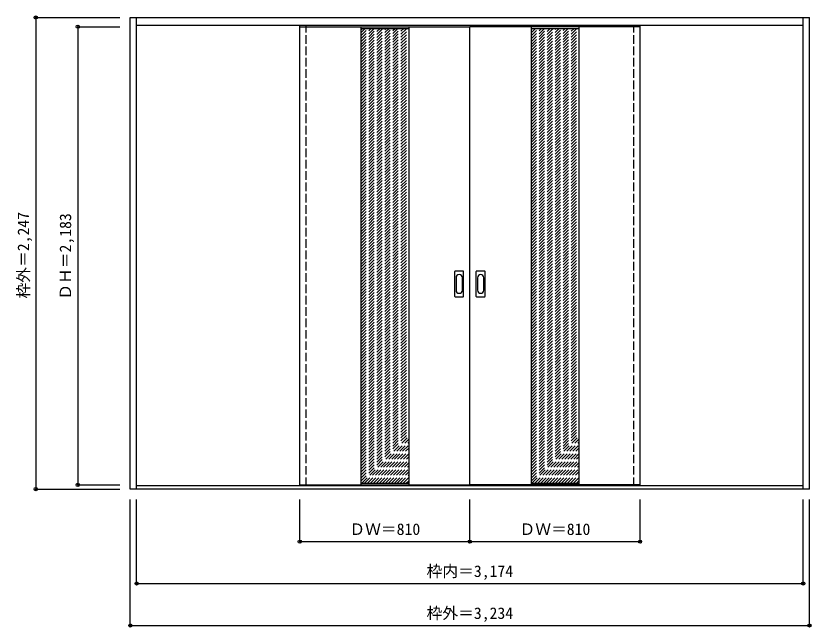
# Model space of a CAD drawing. Units: millimetres, scale not verified. Extents: x -2107 to 1679, y -1691 to 1221.
import ezdxf
from ezdxf.enums import TextEntityAlignment as Align

# ---------------------------------------------------------------- set-up
doc = ezdxf.new("R2010")
doc.units = ezdxf.units.MM
doc.header["$LTSCALE"] = 30
doc.header["$PDMODE"] = 32
doc.header["$PDSIZE"] = 15
doc.linetypes.add('DASHED1', pattern=[1.8, 1.2, -0.6])
doc.layers.add('0-0', color=4, linetype='DASHED1')
doc.layers.add('0-1_寸法', color=7, linetype='Continuous')
doc.styles.add('ＭＳ ゴシック', font='')
doc.styles.get('ＭＳ ゴシック').set_extended_font_data('MS Gothic')

msp = doc.modelspace()

# ---------------------------------------------------------------- linework, layer by layer
at = {"layer": '0-0', "color": 3, "linetype": 'Continuous'}
for p, q in [((-1562.48, 1213.59), (1671.52, 1213.59)), ((-1562.48, -1033.41), (-1562.48, 1213.59)), ((-1532.48, -1033.41), (-1532.48, 1213.59)), ((1641.52, -1033.41), (1641.52, 1213.59)), ((1671.52, -1033.41), (1671.52, 1213.59)), ((-1532.48, 1177.59), (1641.52, 1177.59)), ((-755.48, -1013.41), (-755.48, 1169.59)), ((-755.48, 1169.59), (54.52, 1169.59)), ((-464.48, 1169.59), (-464.48, -1013.41)), ((-236.48, 1169.59), (-236.48, -1013.41)), ((54.52, -1013.41), (54.52, 1169.59)), ((864.52, 1169.59), (54.52, 1169.59)), ((345.52, 1169.59), (345.52, -1013.41)), ((573.52, 1169.59), (573.52, -1013.41)), ((864.52, -1013.41), (864.52, 1169.59)), ((-17.48, -115.41), (-17.48, 3.59)), ((23.02, 5.09), (-15.98, 5.09)), ((24.52, -115.41), (24.52, 3.59)), ((84.52, -115.41), (84.52, 3.59)), ((125.02, 5.09), (86.02, 5.09)), ((126.52, -115.41), (126.52, 3.59)), ((-15.98, -116.91), (23.02, -116.91)), ((86.02, -116.91), (125.02, -116.91)), ((1641.52, -1018.41), (-1532.48, -1018.41)), ((-755.48, -1013.41), (54.52, -1013.41)), ((864.52, -1013.41), (54.52, -1013.41)), ((1671.52, -1033.41), (-1562.48, -1033.41))]:
    msp.add_line(p, q, dxfattribs=at)
at = {"layer": '0-0'}
for p, q in [((-755.48, -1018.41), (-755.48, 1177.59)), ((-725.48, -1018.41), (-725.48, 1177.59)), ((834.52, -1018.41), (834.52, 1177.59)), ((864.52, -1018.41), (864.52, 1177.59)), ((-725.48, -1013.41), (-725.48, 1169.59)), ((-464.48, 1154.63), (-457.52, 1161.59)), ((-464.48, 1140.49), (-443.38, 1161.59)), ((-464.48, 1126.35), (-429.24, 1161.59)), ((-464.48, 1112.21), (-415.09, 1161.59)), ((-464.48, 1098.06), (-400.95, 1161.59)), ((-464.48, 1083.92), (-386.81, 1161.59)), ((-464.48, 1069.78), (-372.67, 1161.59)), ((-464.48, 1055.64), (-358.53, 1161.59)), ((-464.48, 1041.5), (-344.38, 1161.59)), ((-464.48, 1027.35), (-330.24, 1161.59)), ((-464.48, 1013.21), (-316.1, 1161.59)), ((-464.48, 999.07), (-301.96, 1161.59)), ((-464.48, 984.93), (-287.82, 1161.59)), ((-464.48, 970.78), (-273.67, 1161.59)), ((-464.48, 956.64), (-259.53, 1161.59)), ((-464.48, 942.5), (-245.39, 1161.59)), ((-464.48, 928.36), (-236.48, 1156.36)), ((-464.48, 914.22), (-236.48, 1142.22)), ((345.52, 1154.63), (352.48, 1161.59)), ((345.52, 1140.49), (366.62, 1161.59)), ((345.52, 1126.35), (380.76, 1161.59)), ((345.52, 1112.21), (394.91, 1161.59)), ((345.52, 1098.06), (409.05, 1161.59)), ((345.52, 1083.92), (423.19, 1161.59)), ((345.52, 1069.78), (437.33, 1161.59)), ((345.52, 1055.64), (451.47, 1161.59)), ((345.52, 1041.5), (465.62, 1161.59)), ((345.52, 1027.35), (479.76, 1161.59)), ((345.52, 1013.21), (493.9, 1161.59)), ((345.52, 999.07), (508.04, 1161.59)), ((345.52, 984.93), (522.18, 1161.59)), ((345.52, 970.78), (536.33, 1161.59)), ((345.52, 956.64), (550.47, 1161.59)), ((345.52, 942.5), (564.61, 1161.59)), ((345.52, 928.36), (573.52, 1156.36)), ((345.52, 914.22), (573.52, 1142.22)), ((834.52, -1013.41), (834.52, 1169.59)), ((-464.48, 900.07), (-236.48, 1128.07)), ((-464.48, 885.93), (-236.48, 1113.93)), ((-464.48, 871.79), (-236.48, 1099.79)), ((345.52, 900.07), (573.52, 1128.07)), ((345.52, 885.93), (573.52, 1113.93)), ((345.52, 871.79), (573.52, 1099.79)), ((-464.48, 857.65), (-236.48, 1085.65)), ((-464.48, 843.51), (-236.48, 1071.51)), ((345.52, 857.65), (573.52, 1085.65)), ((345.52, 843.51), (573.52, 1071.51)), ((-464.48, 829.36), (-236.48, 1057.36)), ((-464.48, 815.22), (-236.48, 1043.22)), ((-464.48, 801.08), (-236.48, 1029.08)), ((345.52, 829.36), (573.52, 1057.36)), ((345.52, 815.22), (573.52, 1043.22)), ((345.52, 801.08), (573.52, 1029.08)), ((-464.48, 786.94), (-236.48, 1014.94)), ((-464.48, 772.79), (-236.48, 1000.79)), ((-464.48, 758.65), (-236.48, 986.65)), ((345.52, 786.94), (573.52, 1014.94)), ((345.52, 772.79), (573.52, 1000.79)), ((345.52, 758.65), (573.52, 986.65)), ((-464.48, 744.51), (-236.48, 972.51)), ((-464.48, 730.37), (-236.48, 958.37)), ((345.52, 744.51), (573.52, 972.51)), ((345.52, 730.37), (573.52, 958.37)), ((-464.48, 716.23), (-236.48, 944.23)), ((-464.48, 702.08), (-236.48, 930.08)), ((-464.48, 687.94), (-236.48, 915.94)), ((345.52, 716.23), (573.52, 944.23)), ((345.52, 702.08), (573.52, 930.08)), ((345.52, 687.94), (573.52, 915.94)), ((-464.48, 673.8), (-236.48, 901.8)), ((-464.48, 659.66), (-236.48, 887.66)), ((-464.48, 645.52), (-236.48, 873.52)), ((345.52, 673.8), (573.52, 901.8)), ((345.52, 659.66), (573.52, 887.66)), ((345.52, 645.52), (573.52, 873.52)), ((-464.48, 631.37), (-236.48, 859.37)), ((-464.48, 617.23), (-236.48, 845.23)), ((345.52, 631.37), (573.52, 859.37)), ((345.52, 617.23), (573.52, 845.23)), ((-464.48, 603.09), (-236.48, 831.09)), ((-464.48, 588.95), (-236.48, 816.95)), ((-464.48, 574.8), (-236.48, 802.8)), ((345.52, 603.09), (573.52, 831.09)), ((345.52, 588.95), (573.52, 816.95)), ((345.52, 574.8), (573.52, 802.8)), ((-464.48, 560.66), (-236.48, 788.66)), ((-464.48, 546.52), (-236.48, 774.52)), ((-464.48, 532.38), (-236.48, 760.38)), ((345.52, 560.66), (573.52, 788.66)), ((345.52, 546.52), (573.52, 774.52)), ((345.52, 532.38), (573.52, 760.38)), ((-464.48, 518.24), (-236.48, 746.24)), ((-464.48, 504.09), (-236.48, 732.09)), ((345.52, 518.24), (573.52, 746.24)), ((345.52, 504.09), (573.52, 732.09)), ((-464.48, 489.95), (-236.48, 717.95)), ((-464.48, 475.81), (-236.48, 703.81)), ((-464.48, 461.67), (-236.48, 689.67)), ((345.52, 489.95), (573.52, 717.95)), ((345.52, 475.81), (573.52, 703.81)), ((345.52, 461.67), (573.52, 689.67)), ((-464.48, 447.53), (-236.48, 675.53)), ((-464.48, 433.38), (-236.48, 661.38)), ((-464.48, 419.24), (-236.48, 647.24)), ((345.52, 447.53), (573.52, 675.53)), ((345.52, 433.38), (573.52, 661.38)), ((345.52, 419.24), (573.52, 647.24)), ((-464.48, 405.1), (-236.48, 633.1)), ((-464.48, 390.96), (-236.48, 618.96)), ((345.52, 405.1), (573.52, 633.1)), ((345.52, 390.96), (573.52, 618.96)), ((-464.48, 376.81), (-236.48, 604.81)), ((-464.48, 362.67), (-236.48, 590.67)), ((-464.48, 348.53), (-236.48, 576.53)), ((345.52, 376.81), (573.52, 604.81)), ((345.52, 362.67), (573.52, 590.67)), ((345.52, 348.53), (573.52, 576.53)), ((-464.48, 334.39), (-236.48, 562.39)), ((-464.48, 320.25), (-236.48, 548.25)), ((-464.48, 306.1), (-236.48, 534.1)), ((345.52, 334.39), (573.52, 562.39)), ((345.52, 320.25), (573.52, 548.25)), ((345.52, 306.1), (573.52, 534.1)), ((-464.48, 291.96), (-236.48, 519.96)), ((-464.48, 277.82), (-236.48, 505.82)), ((345.52, 291.96), (573.52, 519.96)), ((345.52, 277.82), (573.52, 505.82)), ((-464.48, 263.68), (-236.48, 491.68)), ((-464.48, 249.54), (-236.48, 477.54)), ((-464.48, 235.39), (-236.48, 463.39)), ((345.52, 263.68), (573.52, 491.68)), ((345.52, 249.54), (573.52, 477.54)), ((345.52, 235.39), (573.52, 463.39)), ((-464.48, 221.25), (-236.48, 449.25)), ((-464.48, 207.11), (-236.48, 435.11)), ((-464.48, 192.97), (-236.48, 420.97)), ((345.52, 221.25), (573.52, 449.25)), ((345.52, 207.11), (573.52, 435.11)), ((345.52, 192.97), (573.52, 420.97)), ((-464.48, 178.82), (-236.48, 406.82)), ((-464.48, 164.68), (-236.48, 392.68)), ((345.52, 178.82), (573.52, 406.82)), ((345.52, 164.68), (573.52, 392.68)), ((-464.48, 150.54), (-236.48, 378.54)), ((-464.48, 136.4), (-236.48, 364.4)), ((-464.48, 122.26), (-236.48, 350.26)), ((345.52, 150.54), (573.52, 378.54)), ((345.52, 136.4), (573.52, 364.4)), ((345.52, 122.26), (573.52, 350.26)), ((-464.48, 108.11), (-236.48, 336.11)), ((-464.48, 93.97), (-236.48, 321.97)), ((-464.48, 79.83), (-236.48, 307.83)), ((345.52, 108.11), (573.52, 336.11)), ((345.52, 93.97), (573.52, 321.97)), ((345.52, 79.83), (573.52, 307.83)), ((-464.48, 65.69), (-236.48, 293.69)), ((-464.48, 51.55), (-236.48, 279.55)), ((-464.48, 37.4), (-236.48, 265.4)), ((345.52, 65.69), (573.52, 293.69)), ((345.52, 51.55), (573.52, 279.55)), ((345.52, 37.4), (573.52, 265.4)), ((-464.48, 23.26), (-236.48, 251.26)), ((-464.48, 9.12), (-236.48, 237.12)), ((345.52, 23.26), (573.52, 251.26)), ((345.52, 9.12), (573.52, 237.12)), ((-464.48, -5.02), (-236.48, 222.98)), ((-464.48, -19.17), (-236.48, 208.83)), ((-464.48, -33.31), (-236.48, 194.69)), ((345.52, -5.02), (573.52, 222.98)), ((345.52, -19.17), (573.52, 208.83)), ((345.52, -33.31), (573.52, 194.69)), ((-464.48, -47.45), (-236.48, 180.55)), ((-464.48, -61.59), (-236.48, 166.41)), ((-464.48, -75.73), (-236.48, 152.27)), ((345.52, -47.45), (573.52, 180.55)), ((345.52, -61.59), (573.52, 166.41)), ((345.52, -75.73), (573.52, 152.27)), ((-464.48, -89.88), (-236.48, 138.12)), ((-464.48, -104.02), (-236.48, 123.98)), ((345.52, -89.88), (573.52, 138.12)), ((345.52, -104.02), (573.52, 123.98)), ((-464.48, -118.16), (-236.48, 109.84)), ((-464.48, -132.3), (-236.48, 95.7)), ((-464.48, -146.44), (-236.48, 81.56)), ((345.52, -118.16), (573.52, 109.84)), ((345.52, -132.3), (573.52, 95.7)), ((345.52, -146.44), (573.52, 81.56)), ((-464.48, -160.59), (-236.48, 67.41)), ((-464.48, -174.73), (-236.48, 53.27)), ((-464.48, -188.87), (-236.48, 39.13)), ((345.52, -160.59), (573.52, 67.41)), ((345.52, -174.73), (573.52, 53.27)), ((345.52, -188.87), (573.52, 39.13)), ((-464.48, -203.01), (-236.48, 24.99)), ((-464.48, -217.16), (-236.48, 10.84)), ((345.52, -203.01), (573.52, 24.99)), ((345.52, -217.16), (573.52, 10.84)), ((-464.48, -231.3), (-236.48, -3.3)), ((-464.48, -245.44), (-236.48, -17.44)), ((-464.48, -259.58), (-236.48, -31.58)), ((345.52, -231.3), (573.52, -3.3)), ((345.52, -245.44), (573.52, -17.44)), ((345.52, -259.58), (573.52, -31.58)), ((-464.48, -273.72), (-236.48, -45.72)), ((-464.48, -287.87), (-236.48, -59.87)), ((-464.48, -302.01), (-236.48, -74.01)), ((345.52, -273.72), (573.52, -45.72)), ((345.52, -287.87), (573.52, -59.87)), ((345.52, -302.01), (573.52, -74.01)), ((-464.48, -316.15), (-236.48, -88.15)), ((-464.48, -330.29), (-236.48, -102.29)), ((345.52, -316.15), (573.52, -88.15)), ((345.52, -330.29), (573.52, -102.29)), ((-464.48, -344.43), (-236.48, -116.43)), ((-464.48, -358.58), (-236.48, -130.58)), ((-464.48, -372.72), (-236.48, -144.72)), ((345.52, -344.43), (573.52, -116.43)), ((345.52, -358.58), (573.52, -130.58)), ((345.52, -372.72), (573.52, -144.72)), ((-464.48, -386.86), (-236.48, -158.86)), ((-464.48, -401), (-236.48, -173)), ((-464.48, -415.14), (-236.48, -187.14)), ((345.52, -386.86), (573.52, -158.86)), ((345.52, -401), (573.52, -173)), ((345.52, -415.14), (573.52, -187.14)), ((-464.48, -429.29), (-236.48, -201.29)), ((-464.48, -443.43), (-236.48, -215.43)), ((345.52, -429.29), (573.52, -201.29)), ((345.52, -443.43), (573.52, -215.43)), ((-464.48, -457.57), (-236.48, -229.57)), ((-464.48, -471.71), (-236.48, -243.71)), ((-464.48, -485.86), (-236.48, -257.86)), ((345.52, -457.57), (573.52, -229.57)), ((345.52, -471.71), (573.52, -243.71)), ((345.52, -485.86), (573.52, -257.86)), ((-464.48, -500), (-236.48, -272)), ((-464.48, -514.14), (-236.48, -286.14)), ((-464.48, -528.28), (-236.48, -300.28)), ((345.52, -500), (573.52, -272)), ((345.52, -514.14), (573.52, -286.14)), ((345.52, -528.28), (573.52, -300.28)), ((-464.48, -542.42), (-236.48, -314.42)), ((-464.48, -556.57), (-236.48, -328.57)), ((345.52, -542.42), (573.52, -314.42)), ((345.52, -556.57), (573.52, -328.57)), ((-464.48, -570.71), (-236.48, -342.71)), ((-464.48, -584.85), (-236.48, -356.85)), ((-464.48, -598.99), (-236.48, -370.99)), ((345.52, -570.71), (573.52, -342.71)), ((345.52, -584.85), (573.52, -356.85)), ((345.52, -598.99), (573.52, -370.99)), ((-464.48, -613.13), (-236.48, -385.13)), ((-464.48, -627.28), (-236.48, -399.28)), ((-464.48, -641.42), (-236.48, -413.42)), ((345.52, -613.13), (573.52, -385.13)), ((345.52, -627.28), (573.52, -399.28)), ((345.52, -641.42), (573.52, -413.42)), ((-464.48, -655.56), (-236.48, -427.56)), ((-464.48, -669.7), (-236.48, -441.7)), ((345.52, -655.56), (573.52, -427.56)), ((345.52, -669.7), (573.52, -441.7)), ((-464.48, -683.85), (-236.48, -455.85)), ((-464.48, -697.99), (-236.48, -469.99)), ((-464.48, -712.13), (-236.48, -484.13)), ((345.52, -683.85), (573.52, -455.85)), ((345.52, -697.99), (573.52, -469.99)), ((345.52, -712.13), (573.52, -484.13)), ((-464.48, -726.27), (-236.48, -498.27)), ((-464.48, -740.41), (-236.48, -512.41)), ((-464.48, -754.56), (-236.48, -526.56)), ((345.52, -726.27), (573.52, -498.27)), ((345.52, -740.41), (573.52, -512.41)), ((345.52, -754.56), (573.52, -526.56)), ((-464.48, -768.7), (-236.48, -540.7)), ((-464.48, -782.84), (-236.48, -554.84)), ((345.52, -768.7), (573.52, -540.7)), ((345.52, -782.84), (573.52, -554.84)), ((-464.48, -796.98), (-236.48, -568.98)), ((-464.48, -811.12), (-236.48, -583.12)), ((-464.48, -825.27), (-236.48, -597.27)), ((345.52, -796.98), (573.52, -568.98)), ((345.52, -811.12), (573.52, -583.12)), ((345.52, -825.27), (573.52, -597.27)), ((-464.48, -839.41), (-236.48, -611.41)), ((-464.48, -853.55), (-236.48, -625.55)), ((-464.48, -867.69), (-236.48, -639.69)), ((345.52, -839.41), (573.52, -611.41)), ((345.52, -853.55), (573.52, -625.55)), ((345.52, -867.69), (573.52, -639.69)), ((-464.48, -881.84), (-236.48, -653.84)), ((-464.48, -895.98), (-236.48, -667.98)), ((345.52, -881.84), (573.52, -653.84)), ((345.52, -895.98), (573.52, -667.98)), ((-464.48, -910.12), (-236.48, -682.12)), ((-464.48, -924.26), (-236.48, -696.26)), ((-464.48, -938.4), (-236.48, -710.4)), ((345.52, -910.12), (573.52, -682.12)), ((345.52, -924.26), (573.52, -696.26)), ((345.52, -938.4), (573.52, -710.4)), ((-464.48, -952.55), (-236.48, -724.55)), ((-464.48, -966.69), (-236.48, -738.69)), ((-464.48, -980.83), (-236.48, -752.83)), ((345.52, -952.55), (573.52, -724.55)), ((345.52, -966.69), (573.52, -738.69)), ((345.52, -980.83), (573.52, -752.83)), ((-464.48, -994.97), (-236.48, -766.97)), ((-460.77, -1005.41), (-236.48, -781.11)), ((345.52, -994.97), (573.52, -766.97)), ((349.23, -1005.41), (573.52, -781.11)), ((-446.63, -1005.41), (-236.48, -795.26)), ((-432.49, -1005.41), (-236.48, -809.4)), ((-418.35, -1005.41), (-236.48, -823.54)), ((363.37, -1005.41), (573.52, -795.26)), ((377.51, -1005.41), (573.52, -809.4)), ((391.65, -1005.41), (573.52, -823.54)), ((-404.21, -1005.41), (-236.48, -837.68)), ((-390.06, -1005.41), (-236.48, -851.83)), ((-375.92, -1005.41), (-236.48, -865.97)), ((405.79, -1005.41), (573.52, -837.68)), ((419.94, -1005.41), (573.52, -851.83)), ((434.08, -1005.41), (573.52, -865.97)), ((-361.78, -1005.41), (-236.48, -880.11)), ((-347.64, -1005.41), (-236.48, -894.25)), ((-333.5, -1005.41), (-236.48, -908.39)), ((448.22, -1005.41), (573.52, -880.11)), ((462.36, -1005.41), (573.52, -894.25)), ((476.5, -1005.41), (573.52, -908.39)), ((-319.35, -1005.41), (-236.48, -922.54)), ((-305.21, -1005.41), (-236.48, -936.68)), ((490.65, -1005.41), (573.52, -922.54)), ((504.79, -1005.41), (573.52, -936.68)), ((-291.07, -1005.41), (-236.48, -950.82)), ((-276.93, -1005.41), (-236.48, -964.96)), ((-262.78, -1005.41), (-236.48, -979.1)), ((518.93, -1005.41), (573.52, -950.82)), ((533.07, -1005.41), (573.52, -964.96)), ((547.22, -1005.41), (573.52, -979.1)), ((-248.64, -1005.41), (-236.48, -993.25)), ((561.36, -1005.41), (573.52, -993.25))]:
    msp.add_line(p, q, dxfattribs=at)
at = {"layer": '0-0', "color": 7, "linetype": 'Continuous'}
for p, q in [((-464.48, 1161.59), (-236.48, 1161.59)), ((345.52, 1161.59), (573.52, 1161.59)), ((-11.48, -26.31), (-11.48, -85.51)), ((18.52, -85.51), (18.52, -26.31)), ((90.52, -26.31), (90.52, -85.51)), ((120.52, -85.51), (120.52, -26.31)), ((-464.48, -1005.41), (-236.48, -1005.41)), ((345.52, -1005.41), (573.52, -1005.41))]:
    msp.add_line(p, q, dxfattribs=at)
at = {"layer": '0-0', "color": 3, "linetype": 'Continuous'}
for centre, start, end in [((-15.98, 3.59), 90, 180), ((23.02, 3.59), 0, 90), ((86.02, 3.59), 90, 180), ((125.02, 3.59), 0, 90), ((-15.98, -115.41), 180, 270), ((23.02, -115.41), 270, 0), ((86.02, -115.41), 180, 270), ((125.02, -115.41), 270, 0)]:
    msp.add_arc(centre, 1.5, start, end, dxfattribs=at)
at = {"layer": '0-0', "color": 7, "linetype": 'Continuous'}
for centre, start, end in [((3.52, -26.31), 0, 180), ((105.52, -26.31), 0, 180), ((3.52, -85.51), 180, 0), ((105.52, -85.51), 180, 0)]:
    msp.add_arc(centre, 15, start, end, dxfattribs=at)
at = {"layer": '0-1_寸法', "color": 4}
for p, q in [((-2012.48, 1213.59), (-1612.48, 1213.59)), ((-2012.48, 1213.59), (-2012.48, -1033.41)), ((-1812.48, 1169.59), (-1812.48, -1013.41)), ((-1812.48, 1169.59), (-1612.48, 1169.59)), ((-1812.48, -1013.41), (-1612.48, -1013.41)), ((-2012.48, -1033.41), (-1612.48, -1033.41)), ((-1562.48, -1683.41), (-1562.48, -1083.41)), ((-1532.48, -1483.41), (-1532.48, -1083.41)), ((-755.48, -1283.41), (-755.48, -1083.41)), ((54.52, -1283.41), (54.52, -1083.41)), ((864.52, -1283.41), (864.52, -1083.41)), ((-755.48, -1283.41), (864.52, -1283.41))]:
    msp.add_line(p, q, dxfattribs=at)
for points in [[(-1562.48, -1683.41), (1671.52, -1683.41), (1671.52, -1083.41)], [(-1532.48, -1483.41), (1641.52, -1483.41), (1641.52, -1083.41)]]:
    msp.add_lwpolyline(points, dxfattribs=at)
at = {"layer": '0-1_寸法'}
for p in [(-2012.48, 1213.59), (-1812.48, 1169.59), (-1812.48, -1013.41), (-2012.48, -1033.41), (-755.48, -1283.41), (54.52, -1283.41), (864.52, -1283.41), (-1532.48, -1483.41), (1641.52, -1483.41), (-1562.48, -1683.41), (1671.52, -1683.41)]:
    msp.add_point(p, dxfattribs=at)

# ---------------------------------------------------------------- texts
at = {"layer": '0-1_寸法', "style": 'ＭＳ ゴシック'}
for s, p in [('枠外＝2,247', (-2027.48, -125.16)), ('ＤＨ＝2,183', (-1827.48, -131.16))]:
    msp.add_text(s, height=54.99, rotation=90, dxfattribs=at).set_placement(p, align=Align.BOTTOM_LEFT)
for s, p in [('ＤＷ＝810', (-519.23, -1268.41)), ('ＤＷ＝810', (290.77, -1268.41)), ('枠内＝3,174', (-151.73, -1468.41)), ('枠外＝3,234', (-151.73, -1668.41))]:
    msp.add_text(s, height=54.99, dxfattribs=at).set_placement(p, align=Align.BOTTOM_LEFT)

doc.saveas('drawing.dxf')
